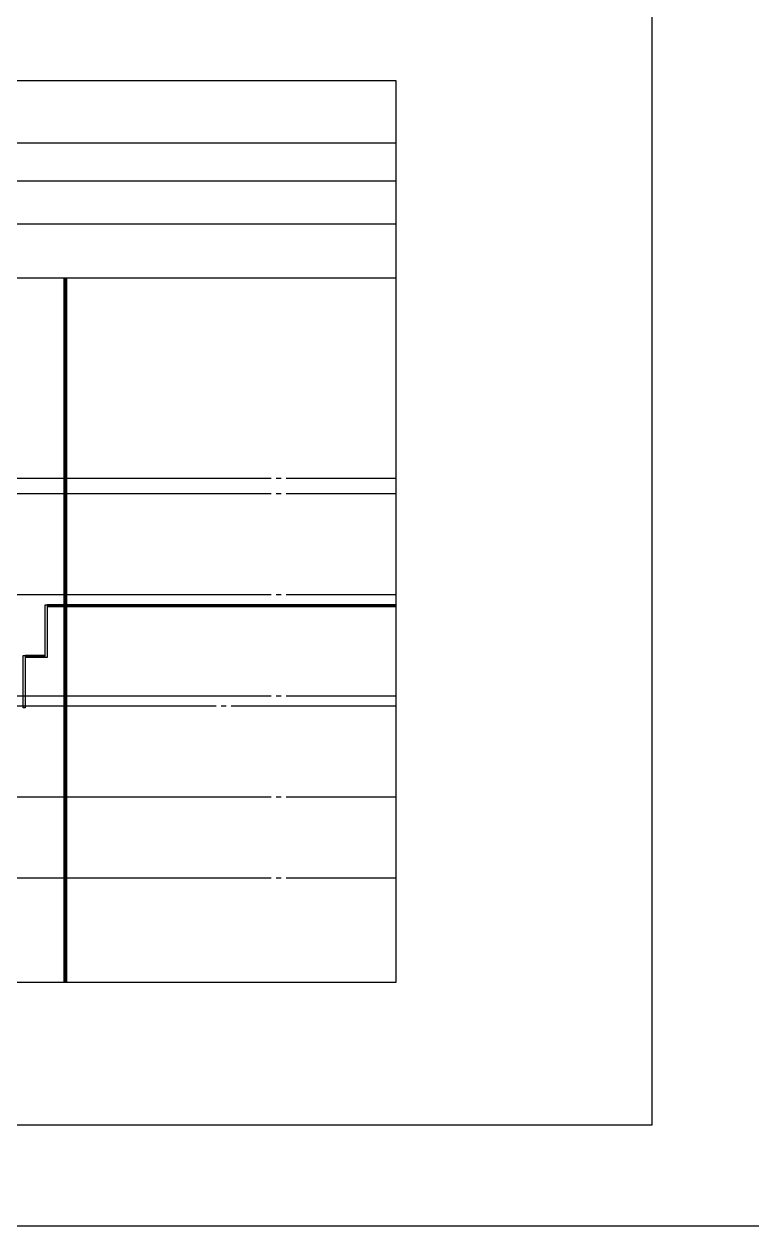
# Model space of a CAD drawing. Extents: x 152195838 to 323921156, y 365159662 to 730681027.
# Drawn here: x 160740039 to 160811924, y 365159662 to 365278462 of the extents above; entities that cross this region are included whole.
import ezdxf

# ---------------------------------------------------------------- set-up
doc = ezdxf.new("R2010")
doc.units = 0
doc.header["$MEASUREMENT"] = 0
for name, pattern in [('CEN', [63, 60, -1, 1, -1]), ('DIVIDEX2', [2.5, 1, -0.5, 0, -0.5, 0, -0.5]), ('HIDDEN', [2, 1, -1])]:
    doc.linetypes.add(name, pattern=pattern)
for name, color, linetype in [('4A.TEC CEN', 1, 'CEN'), ('4A.TEC LAND', 53, 'CONTINUOUS'), ('4A.TEC 벽체 1', 2, 'CONTINUOUS'), ('㈜SE&C SITE', 1, 'DIVIDEX2'), ('㈜SE&C 벽체 1', 2, 'CONTINUOUS')]:
    doc.layers.add(name, color=color, linetype=linetype)
doc.layers.add('DEFPOINT', color=135, linetype='CONTINUOUS', plot=False)

# ---------------------------------------------------------------- blocks, each defined once
blk = doc.blocks.new('zw$44AB')
at = {"layer": 'DEFPOINT'}
for points in [[(194981, 0), (0, 0), (0, -66825), (194981, -66825)], [(11458, -66825), (194981, -66825), (194981, -4637), (11458, -4637)], [(14258, -66825), (194981, -66825), (194981, -7437), (14258, -7437)], [(17458, -66825), (194981, -66825), (194981, -10637), (17458, -10637)], [(21458, -66825), (194981, -66825), (194981, -14637), (21458, -14637)]]:
    blk.add_lwpolyline(points, close=True, dxfattribs=at)

msp = doc.modelspace()

# ---------------------------------------------------------------- hatches: boundary and pattern name
at = {"layer": '㈜SE&C 벽체 1'}
h = msp.add_hatch(dxfattribs=at)
h.set_pattern_fill('ANSI31', color=256, scale=2000, style=0)
h.set_pattern_definition([(45, (160496671.05, 365183761.87), (-176.7767, 176.7767), [])])
h.paths.add_polyline_path([(160740138.71, 365215963.33), (160740138.71, 365216063.33), (160742106.94, 365216063.33)])

# ---------------------------------------------------------------- linework, layer by layer
at = {"layer": '4A.TEC CEN', "color": 8, "ltscale": 500}
for p, q in [((160545434.12, 365233563.33), (160776798.99, 365233563.33)), ((160545434.12, 365232063.33), (160776798.99, 365232063.33)), ((160545434.12, 365222063.33), (160776798.99, 365222063.33)), ((160545434.12, 365212063.33), (160776798.99, 365212063.33)), ((160697506.94, 365211063.33), (160776798.99, 365211063.33)), ((160545434.12, 365202063.33), (160776798.99, 365202063.33)), ((160545434.12, 365194063.33), (160776798.99, 365194063.33))]:
    msp.add_line(p, q, dxfattribs=at)
at = {"layer": '4A.TEC LAND', "linetype": 'Continuous'}
for points in [[(160776798.99, 365221063.33), (160742306.94, 365221063.33)], [(160776798.99, 365220963.33), (160742306.94, 365220963.33)], [(160776798.99, 365220863.33), (160742306.94, 365220863.33)]]:
    msp.add_lwpolyline(points, dxfattribs=at)
at = {"layer": '4A.TEC LAND', "linetype": 'Continuous', "elevation": 208125}
for points in [[(160742106.94, 365216063.33), (160740138.71, 365216063.33)], [(160742106.94, 365215963.33), (160740138.71, 365215963.33)], [(160742106.94, 365215863.33), (160740138.71, 365215863.33)]]:
    msp.add_lwpolyline(points, dxfattribs=at)
at = {"layer": '4A.TEC 벽체 1'}
for points in [[(160742106.94, 365215863.33), (160742106.94, 365221063.33), (160742306.94, 365221063.33), (160742306.94, 365215863.33)], [(160739938.71, 365210863.33), (160739938.71, 365216063.33), (160740138.71, 365216063.33), (160740138.71, 365210863.33)]]:
    msp.add_lwpolyline(points, close=True, dxfattribs=at)
at = {"layer": 'DEFPOINT', "color": 5}
msp.add_lwpolyline([(160505065.66, 365159661.87), (160841065.66, 365159661.87), (160841065.66, 365397261.87), (160505065.66, 365397261.87)], close=True, dxfattribs=at)
at = {"layer": 'DEFPOINT'}
msp.add_lwpolyline([(160802065.66, 365387661.87), (160512465.66, 365387661.87), (160512465.66, 365169661.87), (160802065.66, 365169661.87)], close=True, dxfattribs=at)
at = {"layer": '㈜SE&C SITE', "color": 10, "linetype": 'HIDDEN', "ltscale": 800, "const_width": 400}
msp.add_lwpolyline([(160744106.94, 365183761.87), (160744106.94, 365253346.04)], dxfattribs=at)

# ---------------------------------------------------------------- block references
at = {"layer": 'DEFPOINT', "xscale": 1.333333333333333, "yscale": 1.333333333333333, "zscale": 1.333333333333333}
msp.add_blockref('zw$44AB', (160516824.08, 365272861.87), dxfattribs=at)

doc.saveas('drawing.dxf')
